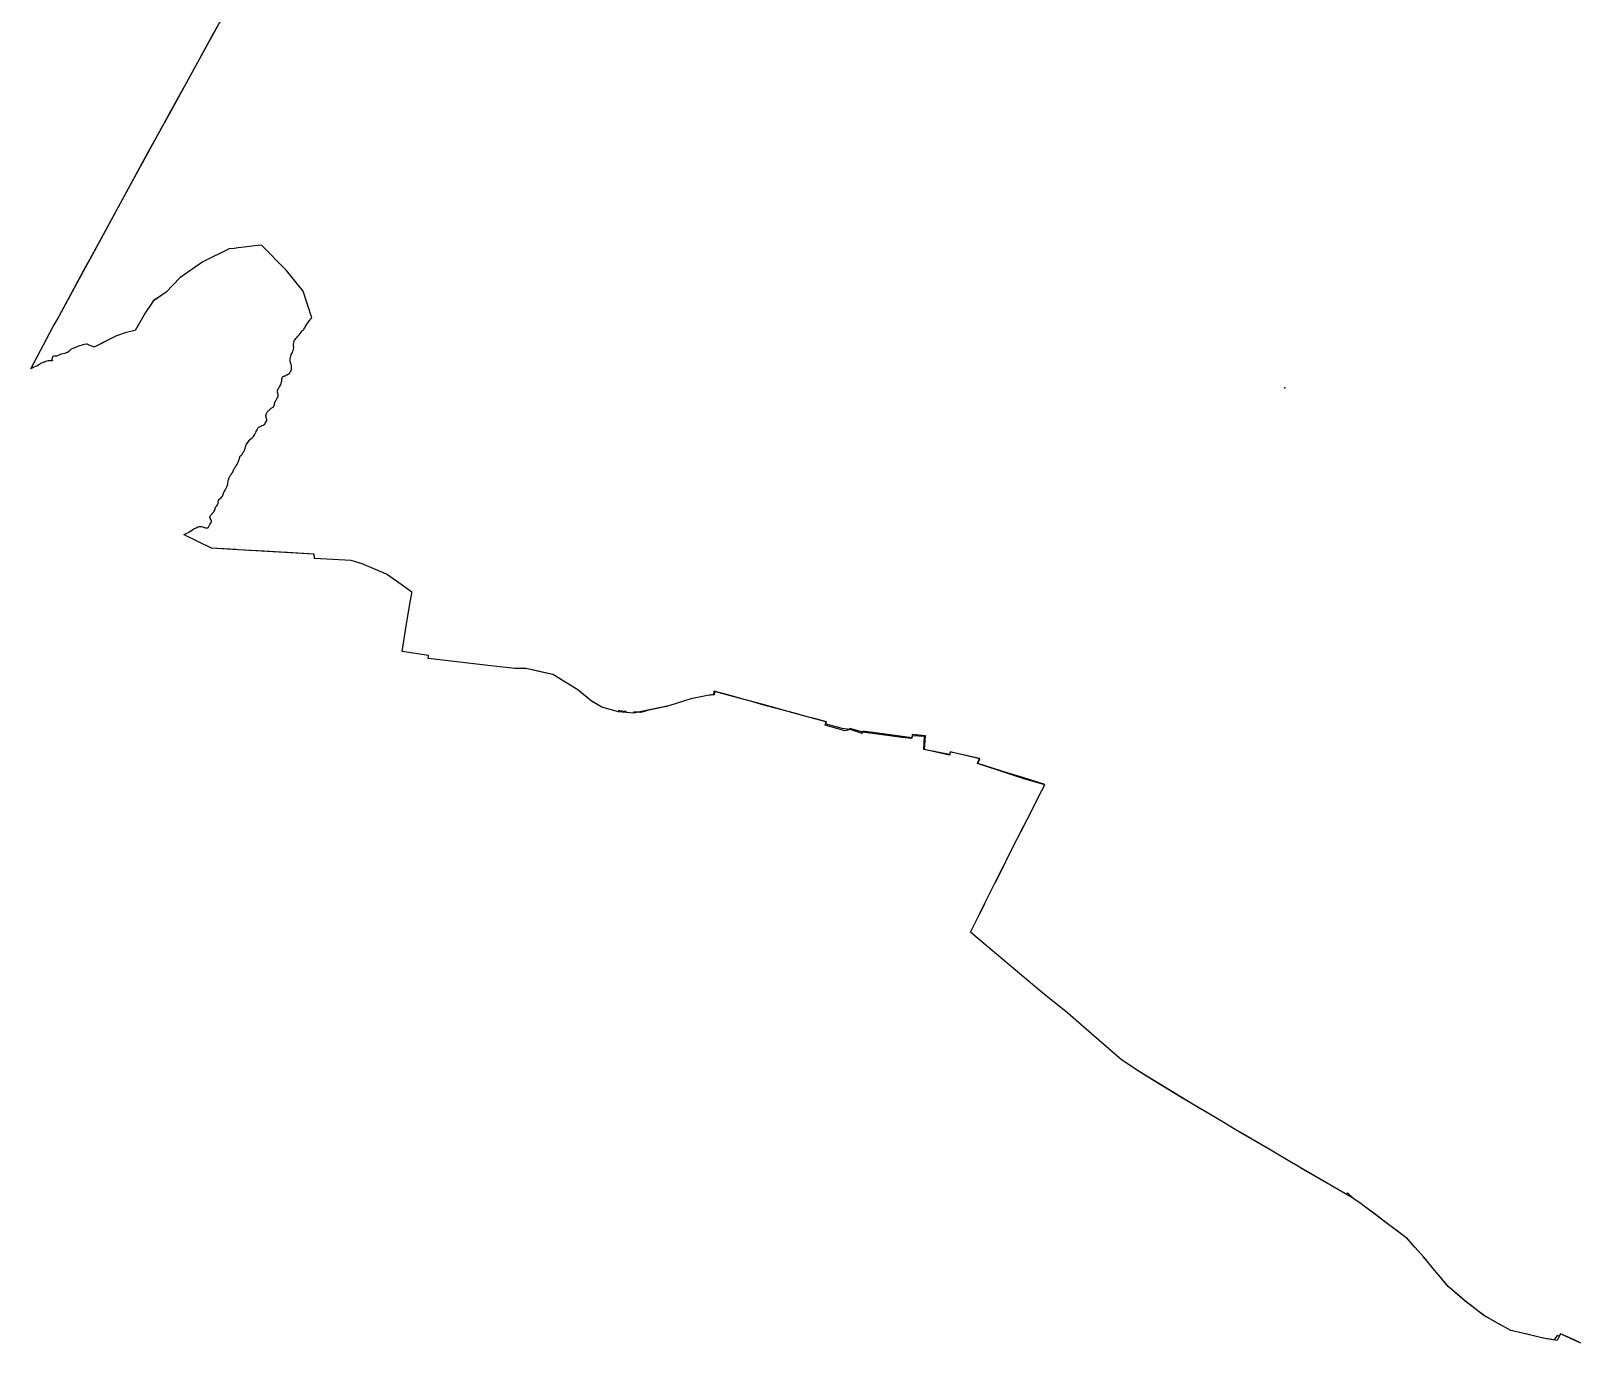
# Model space of a CAD drawing. Header units: inches. Extents: x 11258954 to 11313122, y 3645444 to 3695200.
# Drawn here: x 11262452 to 11274000, y 3646397 to 3656202 of the extents above; entities that cross this region are included whole.
import ezdxf

# ---------------------------------------------------------------- set-up
doc = ezdxf.new("R2010")
doc.units = ezdxf.units.IN
doc.header["$MEASUREMENT"] = 0
for name, color, linetype in [('AnnexationHistory', 183, 'Continuous'), ('RecyclingCenter', 61, 'Continuous'), ('ZipCode', 108, 'Continuous')]:
    doc.layers.add(name, color=color, linetype=linetype)

msp = doc.modelspace()

# ---------------------------------------------------------------- linework, layer by layer
at = {"layer": 'AnnexationHistory'}
msp.add_polyline3d([(11274036.0315, 3646396.6875, 0), (11273985.9065, 3646419.625, 0), (11273883, 3646466.6875, 0), (11273857.375, 3646416.6875, 0), (11273765.5625, 3646431.4375, 0), (11273652.4375, 3646458.3125, 0), (11273535.344, 3646486.125, 0), (11273511.844, 3646491.6875, 0), (11273418.844, 3646543.375, 0), (11273310.594, 3646603.5625, 0), (11273221.75, 3646673.1875, 0), (11273180.5315, 3646703.1875, 0), (11273105.0625, 3646767.5, 0), (11273042.875, 3646820.4375, 0), (11273025.5315, 3646841.3125, 0), (11272941.3125, 3646942.5, 0), (11272863.4375, 3647036.0625, 0), (11272795.625, 3647113, 0), (11272739.969, 3647176.125, 0), (11272662.344, 3647234.6875, 0), (11272581.0315, 3647296.0625, 0), (11272504.9065, 3647353.5625, 0), (11272426.4375, 3647412.75, 0), (11272384.469, 3647444.4375, 0), (11272325.969, 3647482.8125, 0), (11272325.0315, 3647483.4375, 0), (11271946.5, 3647703.4375, 0), (11271912.6875, 3647723.125, 0), (11271885.844, 3647738.875, 0), (11271717.5915, 3647837.4595, 0), (11271491.8125, 3647969.75, 0), (11271440, 3648000, 0), (11271366.4065, 3648044, 0), (11271047.0315, 3648235.1875, 0), (11270756.1565, 3648412.3125, 0), (11270733.625, 3648426, 0), (11270602.219, 3648514.5625, 0), (11270301.219, 3648775, 0), (11270201.625, 3648861.8125, 0), (11270000, 3649023.0625, 0), (11269574.1875, 3649383.375, 0), (11269474.3125, 3649467.875, 0), (11269540.8125, 3649600.8125, 0), (11269580.5475, 3649680.282, 0), (11269582.219, 3649683.625, 0), (11269656.6565, 3649832.4375, 0), (11269721.744, 3649962.554, 0), (11269725.0625, 3649969.1875, 0), (11269753.75, 3650026.5625, 0), (11269783.75, 3650086.5, 0), (11269793.875, 3650106.4375, 0), (11269850.5315, 3650218.0625, 0), (11269951.594, 3650417.1875, 0), (11270029.823, 3650571.2215, 0), (11269864, 3650622.8125, 0), (11269755.344, 3650656.5625, 0), (11269529.094, 3650726.9375, 0), (11269543.0625, 3650763.125, 0), (11269352.594, 3650806.3125, 0), (11269321.7815, 3650813.3125, 0), (11269317.2815, 3650795.75, 0), (11269125.75, 3650832.625, 0), (11269131.094, 3650929.25, 0), (11269036.969, 3650934.8125, 0), (11269034.5625, 3650913.4375, 0), (11268960.1875, 3650922.9375, 0), (11268889.6565, 3650931.9375, 0), (11268817.094, 3650941.25, 0), (11268664.1565, 3650960.8125, 0), (11268663.1875, 3650950.75, 0), (11268567.6875, 3650985.0625, 0), (11268567.2815, 3650978.9375, 0), (11268534.219, 3650972.375, 0), (11268387.5315, 3651013, 0), (11268394.125, 3651038.9375, 0), (11268235.3125, 3651082, 0), (11268145.719, 3651106.25, 0), (11268074.375, 3651125.625, 0), (11268005.844, 3651144.1875, 0), (11267949.969, 3651159.3125, 0), (11267930.3125, 3651164.8125, 0), (11267828.75, 3651193.0625, 0), (11267765.4065, 3651210.75, 0), (11267670.2815, 3651237.25, 0), (11267556, 3651269.0625, 0), (11267553.932, 3651243.2155, 0), (11267507.8935, 3651235.367, 0), (11267384.0235, 3651211.447, 0), (11267218.425, 3651157.89, 0), (11266955.6865, 3651103.056, 0), (11266843.375, 3651114.4375, 0), (11266717.469, 3651148.6875, 0), (11266640.9065, 3651193.5, 0), (11266540.25, 3651279.4375, 0), (11266353.6565, 3651391.75, 0), (11266153.594, 3651437.3125, 0), (11266070.0315, 3651438.75, 0), (11265889.719, 3651456.9375, 0), (11265824.4065, 3651463.9375, 0), (11265465.6875, 3651507.5625, 0), (11265421.1875, 3651512.875, 0), (11265424, 3651535.0625, 0), (11265225.3125, 3651563.4375, 0), (11265254.388, 3651740.074, 0), (11265279.375, 3651891.875, 0), (11265297.6565, 3652000, 0), (11265298.9375, 3652007.4375, 0), (11265183.1875, 3652090.25, 0), (11265109.469, 3652143, 0), (11264926.875, 3652218.8125, 0), (11264844.0625, 3652245.625, 0), (11264571.4195, 3652259.4195, 0), (11264569.58, 3652291.3565, 0), (11264000, 3652325.0185, 0), (11263801.01, 3652336.7785, 0), (11263596.25, 3652436.6875, 0), (11263598, 3652438, 0), (11263613, 3652445.25, 0), (11263624, 3652451.5, 0), (11263629, 3652454.5, 0), (11263631, 3652456.25, 0), (11263635, 3652459.25, 0), (11263647, 3652465.25, 0), (11263659, 3652473.5, 0), (11263669, 3652480.75, 0), (11263675, 3652484.5, 0), (11263686, 3652490, 0), (11263699, 3652495.75, 0), (11263710, 3652498.75, 0), (11263723, 3652499.5, 0), (11263729, 3652499, 0), (11263741, 3652494.25, 0), (11263753, 3652490, 0), (11263764, 3652487.75, 0), (11263772, 3652488.25, 0), (11263774, 3652489, 0), (11263778, 3652491, 0), (11263779, 3652493.5, 0), (11263784, 3652503.5, 0), (11263789, 3652513, 0), (11263795, 3652522.25, 0), (11263799, 3652527.75, 0), (11263801, 3652533.25, 0), (11263802, 3652541.25, 0), (11263799, 3652548, 0), (11263793, 3652558.75, 0), (11263790, 3652566.25, 0), (11263790, 3652568, 0), (11263789, 3652568.5, 0), (11263789.4065, 3652571.1875, 0), (11263789.7815, 3652573, 0), (11263790.1875, 3652574.25, 0), (11263790.625, 3652575.25, 0), (11263791.4065, 3652576.5625, 0), (11263794, 3652580.1875, 0), (11263797.375, 3652584.3125, 0), (11263798.9065, 3652586.5625, 0), (11263801.1565, 3652589.3125, 0), (11263803.125, 3652591.4375, 0), (11263804.969, 3652593.25, 0), (11263806.9065, 3652595.1875, 0), (11263808.75, 3652597.125, 0), (11263810.5625, 3652599.1875, 0), (11263812.2815, 3652601.125, 0), (11263813.9375, 3652603, 0), (11263815.7815, 3652605, 0), (11263817.5625, 3652607.0625, 0), (11263819.4375, 3652609.625, 0), (11263821.5315, 3652613, 0), (11263825.6875, 3652621.8125, 0), (11263828, 3652629.25, 0), (11263829.8125, 3652635.8125, 0), (11263832.5315, 3652642.1875, 0), (11263834.25, 3652644.9375, 0), (11263840.142, 3652653.152, 0), (11263846.6745, 3652661.3065, 0), (11263851.585, 3652671.668, 0), (11263852.396, 3652681.444, 0), (11263854.5585, 3652692.887, 0), (11263858.3875, 3652700.23, 0), (11263864.6495, 3652706.492, 0), (11263871.993, 3652711.403, 0), (11263879.336, 3652719.2865, 0), (11263883.1205, 3652724.4675, 0), (11263891.8605, 3652747.308, 0), (11263896.185, 3652757.3995, 0), (11263904.069, 3652769.383, 0), (11263911.526, 3652785.5855, 0), (11263916.323, 3652796.3235, 0), (11263919.882, 3652806.4145, 0), (11263922.3145, 3652815.65, 0), (11263923.3125, 3652824.6875, 0), (11263925.1875, 3652833.75, 0), (11263925.719, 3652836.625, 0), (11263926.25, 3652839.5, 0), (11263926.969, 3652842.6875, 0), (11263928, 3652846.5625, 0), (11263929.0315, 3652850.0625, 0), (11263929.9065, 3652852.9375, 0), (11263930.75, 3652855.5, 0), (11263931.594, 3652857.9375, 0), (11263932.594, 3652860.625, 0), (11263933.719, 3652863.5, 0), (11263935, 3652866.5, 0), (11263936.4065, 3652869.5625, 0), (11263938.4375, 3652873.6875, 0), (11263940.4065, 3652877.375, 0), (11263942.6875, 3652881.125, 0), (11263945.594, 3652885.375, 0), (11263947.625, 3652888.1875, 0), (11263949.4375, 3652890.5625, 0), (11263951.125, 3652892.8125, 0), (11263952.8125, 3652894.9375, 0), (11263954.375, 3652896.9375, 0), (11263955.969, 3652899, 0), (11263957.594, 3652901.125, 0), (11263959.219, 3652903.375, 0), (11263960.5315, 3652905.1875, 0), (11263961.6565, 3652906.9375, 0), (11263962.6875, 3652908.9375, 0), (11263963.625, 3652911.375, 0), (11263964.344, 3652914.125, 0), (11263964.7815, 3652916.5625, 0), (11263965.125, 3652918.75, 0), (11263965.625, 3652920.8125, 0), (11263966.75, 3652923.375, 0), (11263968.3125, 3652926, 0), (11263970.1875, 3652928.6875, 0), (11263972.219, 3652931.5625, 0), (11263974.844, 3652935.5625, 0), (11263977.0625, 3652939.25, 0), (11263979.25, 3652942.9375, 0), (11263981.844, 3652947, 0), (11263983.344, 3652949.25, 0), (11263984.7815, 3652951.25, 0), (11263987.4375, 3652955, 0), (11263988.567, 3652957.2545, 0), (11263992.37, 3652964.86, 0), (11263995.149, 3652970.4175, 0), (11264000, 3652980.161, 0), (11264002.681, 3652986.652, 0), (11264004.5095, 3652991.113, 0), (11264006.2645, 3652995.72, 0), (11264008.385, 3653001.205, 0), (11264009.7015, 3653003.8375, 0), (11264010.579, 3653006.0315, 0), (11264011.219, 3653008.1875, 0), (11264011.625, 3653011.6875, 0), (11264012.1565, 3653015, 0), (11264012.6565, 3653017.875, 0), (11264013.344, 3653020.3125, 0), (11264014.4065, 3653022.5, 0), (11264015.969, 3653024.5, 0), (11264017.9375, 3653026.375, 0), (11264020.094, 3653028.1875, 0), (11264022.219, 3653030.0625, 0), (11264024.9065, 3653032.75, 0), (11264027.1875, 3653035.5, 0), (11264029.4375, 3653038.6875, 0), (11264032, 3653042.5, 0), (11264034.0315, 3653045.5625, 0), (11264035.75, 3653048.1875, 0), (11264037.3125, 3653050.5625, 0), (11264038.8125, 3653052.875, 0), (11264040.25, 3653055.25, 0), (11264041.719, 3653057.6875, 0), (11264043.1875, 3653060.3125, 0), (11264044.625, 3653063.0625, 0), (11264047, 3653067.875, 0), (11264049.0625, 3653072.375, 0), (11264050.9375, 3653077.25, 0), (11264052.8125, 3653083.0625, 0), (11264054.0315, 3653087.4375, 0), (11264055, 3653091.25, 0), (11264055.5295, 3653095.0995, 0), (11264058.1425, 3653102.623, 0), (11264064.224, 3653113.9305, 0), (11264067.3185, 3653118.7675, 0), (11264075.5795, 3653131.5425, 0), (11264084.362, 3653144.8355, 0), (11264094.8135, 3653153.981, 0), (11264101.6165, 3653157.765, 0), (11264107.2025, 3653161.6845, 0), (11264111.5725, 3653166.0095, 0), (11264116.2125, 3653171.956, 0), (11264123.466, 3653182.723, 0), (11264125.9435, 3653187.769, 0), (11264128.692, 3653193.5805, 0), (11264133.6925, 3653202.5905, 0), (11264139.1885, 3653216.376, 0), (11264142.252, 3653222.1875, 0), (11264145, 3653227.4135, 0), (11264148.1985, 3653232.5945, 0), (11264152.2535, 3653237.685, 0), (11264156.308, 3653240.8835, 0), (11264160.813, 3653244.082, 0), (11264169.5075, 3653248.0015, 0), (11264180.8155, 3653252.5065, 0), (11264189.24, 3653256.246, 0), (11264195.9075, 3653260.886, 0), (11264199.5115, 3653264.4, 0), (11264203.431, 3653270.0315, 0), (11264208.5215, 3653277.735, 0), (11264213.5675, 3653285.1235, 0), (11264214.5625, 3653287.5625, 0), (11264215.0315, 3653290.5, 0), (11264215.25, 3653292.9375, 0), (11264215.2815, 3653295.5, 0), (11264215.0315, 3653298.3125, 0), (11264214.4375, 3653301.3125, 0), (11264213.5625, 3653304.3125, 0), (11264212.625, 3653306.875, 0), (11264211.625, 3653309.375, 0), (11264210.625, 3653312.3125, 0), (11264209.75, 3653315.25, 0), (11264209, 3653317.875, 0), (11264208.4375, 3653320.375, 0), (11264208.0315, 3653322.875, 0), (11264207.8125, 3653325.5, 0), (11264207.875, 3653328.25, 0), (11264208.3125, 3653331.0625, 0), (11264209.219, 3653333.875, 0), (11264210.221, 3653337.378, 0), (11264211.8295, 3653341.0345, 0), (11264214.828, 3653347.6895, 0), (11264217.68, 3653352.2965, 0), (11264222.141, 3653358.5125, 0), (11264225.797, 3653361.8765, 0), (11264229.161, 3653365.5325, 0), (11264233.11, 3653368.8235, 0), (11264237.059, 3653372.553, 0), (11264241.081, 3653375.99, 0), (11264248.5405, 3653381.9135, 0), (11264256.6575, 3653386.813, 0), (11264261.411, 3653389.665, 0), (11264264.775, 3653393.468, 0), (11264264.875, 3653394.25, 0), (11264265.5625, 3653396.4375, 0), (11264266.625, 3653398.875, 0), (11264268.1875, 3653401.4375, 0), (11264269.8125, 3653403.5625, 0), (11264271.3125, 3653405.5, 0), (11264272.4375, 3653407.5, 0), (11264273.25, 3653411, 0), (11264273.4065, 3653415, 0), (11264273.469, 3653419.1875, 0), (11264274.0315, 3653423.3125, 0), (11264274.844, 3653425.75, 0), (11264275.0315, 3653426.125, 0), (11264275.9065, 3653427.9375, 0), (11264277.2815, 3653430.25, 0), (11264279.0315, 3653433.125, 0), (11264282.469, 3653439.1875, 0), (11264283.1875, 3653440.5625, 0), (11264285.094, 3653444.125, 0), (11264287.3125, 3653448.5625, 0), (11264289.4375, 3653452.875, 0), (11264290.1875, 3653454.4375, 0), (11264291.0315, 3653456, 0), (11264291.969, 3653457.6875, 0), (11264293.0315, 3653459.5, 0), (11264294.344, 3653461.375, 0), (11264295.5625, 3653463, 0), (11264296.219, 3653464, 0), (11264296.6875, 3653464.6875, 0), (11264297.625, 3653466.875, 0), (11264298.7815, 3653470.4375, 0), (11264299.594, 3653473.6875, 0), (11264300.0315, 3653476.6875, 0), (11264300.0315, 3653479.6875, 0), (11264299.719, 3653482.125, 0), (11264299.1565, 3653484.625, 0), (11264298.5, 3653487.1875, 0), (11264297.844, 3653489.875, 0), (11264297.344, 3653492.1875, 0), (11264296.9065, 3653494.3125, 0), (11264296.4375, 3653496.5625, 0), (11264295.844, 3653499.125, 0), (11264295.094, 3653501.5625, 0), (11264294.344, 3653503.75, 0), (11264293.719, 3653505.75, 0), (11264293.4375, 3653507.6875, 0), (11264293.719, 3653510.125, 0), (11264294.5625, 3653512.6875, 0), (11264295.719, 3653515.375, 0), (11264297.0315, 3653518.125, 0), (11264298.3125, 3653521.25, 0), (11264299.375, 3653524.125, 0), (11264300.5315, 3653527, 0), (11264302.219, 3653530.3125, 0), (11264304.344, 3653533.8125, 0), (11264306.375, 3653536.8125, 0), (11264308.2815, 3653539.4375, 0), (11264310.0315, 3653541.9375, 0), (11264311.4375, 3653544.25, 0), (11264312.75, 3653546.75, 0), (11264314.0625, 3653549.625, 0), (11264315.4375, 3653552.9375, 0), (11264318.5625, 3653560.6875, 0), (11264321.125, 3653567.25, 0), (11264323.3125, 3653573.6875, 0), (11264325.219, 3653580.9375, 0), (11264325.9065, 3653584.1875, 0), (11264326.5315, 3653587.25, 0), (11264327.0315, 3653590.1875, 0), (11264327.4375, 3653593.125, 0), (11264327.7815, 3653596.25, 0), (11264328.125, 3653599.375, 0), (11264328.4375, 3653602.6875, 0), (11264328.844, 3653606.125, 0), (11264329.0315, 3653608, 0), (11264329.2815, 3653609.8125, 0), (11264329.7815, 3653611.5, 0), (11264330.844, 3653613.3125, 0), (11264332.6875, 3653615.625, 0), (11264334.5, 3653617.5625, 0), (11264336.3125, 3653619.125, 0), (11264338.219, 3653620.3125, 0), (11264340.4065, 3653621.3125, 0), (11264342.8125, 3653622.1875, 0), (11264345.469, 3653623.0625, 0), (11264348.4375, 3653624.125, 0), (11264352.469, 3653625.8125, 0), (11264355.8125, 3653627.4375, 0), (11264359.0625, 3653629.125, 0), (11264362.844, 3653630.9375, 0), (11264365.375, 3653632.0625, 0), (11264367.719, 3653633.0625, 0), (11264369.9065, 3653633.9375, 0), (11264372.0315, 3653634.9375, 0), (11264374.875, 3653636.5, 0), (11264375.0315, 3653636.5625, 0), (11264378, 3653638.5, 0), (11264380.844, 3653640.75, 0), (11264383.4375, 3653643.3125, 0), (11264385.1565, 3653645.375, 0), (11264386.625, 3653647.4375, 0), (11264388.0625, 3653649.6875, 0), (11264389.625, 3653652.5, 0), (11264391.969, 3653656.4375, 0), (11264394.094, 3653659.6875, 0), (11264395.9065, 3653662.75, 0), (11264397.25, 3653665.9375, 0), (11264398.0625, 3653669.375, 0), (11264398.5315, 3653673.0625, 0), (11264398.7815, 3653676.75, 0), (11264399.0315, 3653680.3125, 0), (11264399.4065, 3653684.75, 0), (11264399.6565, 3653689.1875, 0), (11264399.5315, 3653694.0625, 0), (11264398.844, 3653699.5, 0), (11264398.219, 3653702.75, 0), (11264397.5315, 3653705.5625, 0), (11264396.844, 3653708.1875, 0), (11264396.0315, 3653710.75, 0), (11264394.6875, 3653714.8125, 0), (11264393.219, 3653719, 0), (11264391.75, 3653723.0625, 0), (11264390.4375, 3653726.75, 0), (11264389.5315, 3653729.75, 0), (11264388.9065, 3653733.0625, 0), (11264388.594, 3653736.8125, 0), (11264388.625, 3653741.125, 0), (11264388.8125, 3653744.125, 0), (11264389.0315, 3653746.75, 0), (11264389.3125, 3653749.0625, 0), (11264389.625, 3653751.3125, 0), (11264391.5625, 3653761.625, 0), (11264394.375, 3653772.75, 0), (11264397.9065, 3653783.125, 0), (11264402.0315, 3653791.3125, 0), (11264402.969, 3653792.6875, 0), (11264403.969, 3653794.25, 0), (11264405.0625, 3653796.25, 0), (11264406.25, 3653798.9375, 0), (11264409.6565, 3653808.0625, 0), (11264411.8125, 3653815.0625, 0), (11264412.25, 3653816.9375, 0), (11264413.2815, 3653821.125, 0), (11264414.625, 3653827.5, 0), (11264415.125, 3653830, 0), (11264415.594, 3653832.625, 0), (11264415.9375, 3653835.25, 0), (11264416.0315, 3653837.75, 0), (11264415.8125, 3653840.375, 0), (11264415.4065, 3653842.9375, 0), (11264415.0315, 3653845.75, 0), (11264414.844, 3653849.3125, 0), (11264415.344, 3653861.5625, 0), (11264416.625, 3653871.6875, 0), (11264418.4065, 3653880.3125, 0), (11264420.4375, 3653888.3125, 0), (11264426.1565, 3653895.3125, 0), (11264432.2815, 3653902.8125, 0), (11264439.1875, 3653911.1875, 0), (11264440.5, 3653912.75, 0), (11264447.25, 3653920.9375, 0), (11264456.4065, 3653932.125, 0), (11264463.844, 3653941.375, 0), (11264471.0315, 3653950.0625, 0), (11264479.4375, 3653959.75, 0), (11264482.469, 3653963.125, 0), (11264485.3125, 3653966.25, 0), (11264488, 3653969.1875, 0), (11264490.4375, 3653972.125, 0), (11264498.5315, 3653984.125, 0), (11264501.75, 3653990.125, 0), (11264502.0625, 3653990.6875, 0), (11264505.5, 3653997.0625, 0), (11264514.0315, 3654011.8125, 0), (11264526.844, 3654029.3125, 0), (11264535.75, 3654040.125, 0), (11264544.5625, 3654050.0625, 0), (11264552.3125, 3654057.25, 0), (11264486.6565, 3654256.125, 0), (11264362.25, 3654412.9375, 0), (11264174.219, 3654600.8125, 0), (11264124.8125, 3654595, 0), (11264044.812, 3654585.588, 0), (11264000, 3654580.316, 0), (11263970.57, 3654576.854, 0), (11263934.1875, 3654572.5735, 0), (11263736.9535, 3654477.37, 0), (11263563.577, 3654357.4825, 0), (11263462.2465, 3654249.713, 0), (11263365.6075, 3654183.483, 0), (11263306.9225, 3654098.192, 0), (11263230.42, 3653962.752, 0), (11263162.4635, 3653948.4055, 0), (11263091.613, 3653923.857, 0), (11262924.242, 3653837.9245, 0), (11262920, 3653841.5, 0), (11262910, 3653846.5, 0), (11262899, 3653849.5, 0), (11262892, 3653852.25, 0), (11262877, 3653859, 0), (11262871, 3653861.25, 0), (11262865, 3653861.25, 0), (11262853, 3653859.25, 0), (11262841, 3653856.75, 0), (11262828, 3653852.5, 0), (11262814, 3653848.75, 0), (11262807, 3653845.75, 0), (11262794, 3653841.5, 0), (11262789, 3653838.25, 0), (11262780, 3653835, 0), (11262765, 3653828.5, 0), (11262753, 3653823.5, 0), (11262748, 3653820, 0), (11262742, 3653813, 0), (11262734, 3653806.25, 0), (11262725, 3653800, 0), (11262716, 3653796, 0), (11262705, 3653792.5, 0), (11262691, 3653788.75, 0), (11262680, 3653785.75, 0), (11262670, 3653783, 0), (11262664, 3653779.75, 0), (11262651, 3653773.75, 0), (11262644, 3653771.75, 0), (11262638, 3653771.25, 0), (11262627, 3653772.5, 0), (11262621, 3653772, 0), (11262616, 3653768.75, 0), (11262612, 3653763.75, 0), (11262610, 3653757.75, 0), (11262609, 3653751.75, 0), (11262609, 3653747.75, 0), (11262612, 3653741, 0), (11262612, 3653738, 0), (11262608, 3653735.75, 0), (11262605, 3653736, 0), (11262594, 3653737.25, 0), (11262581, 3653736, 0), (11262568, 3653733.75, 0), (11262563, 3653731.5, 0), (11262554, 3653726.75, 0), (11262549, 3653725.75, 0), (11262539, 3653722.25, 0), (11262528, 3653718.5, 0), (11262524, 3653716.25, 0), (11262515, 3653709.5, 0), (11262504, 3653702.75, 0), (11262495, 3653697.25, 0), (11262485, 3653693.75, 0), (11262473, 3653689.25, 0), (11262469, 3653687.25, 0), (11262460, 3653681.5, 0), (11262454, 3653679, 0), (11262451.6875, 3653678, 0), (11262619.1565, 3653993.0625, 0), (11262646.969, 3654044.1875, 0), (11262880.594, 3654473.375, 0), (11262881.5625, 3654475.1875, 0), (11263330.4065, 3655299.875, 0), (11263484.052, 3655578.296, 0), (11263714.9065, 3655996.625, 0), (11263716.7815, 3656000, 0), (11263807.469, 3656164.25, 0), (11264000, 3656515.9375, 0)], dxfattribs=at)
at = {"layer": 'RecyclingCenter'}
msp.add_point((11271822.5946, 3653535.2934), dxfattribs=at)
at = {"layer": 'ZipCode'}
msp.add_polyline3d([(11274036.0315, 3646396.6875, 0), (11273979.5455, 3646422.534, 0), (11273883, 3646466.6875, 0), (11273873.1215, 3646447.412, 0), (11273857.746, 3646454.577, 0), (11273837.393, 3646419.8975, 0), (11273765.5625, 3646431.4375, 0), (11273754.0295, 3646434.1775, 0), (11273652.4375, 3646458.3125, 0), (11273644.01, 3646460.314, 0), (11273535.344, 3646486.125, 0), (11273525.9285, 3646488.3535, 0), (11273511.844, 3646491.6875, 0), (11273418.844, 3646543.375, 0), (11273417.949, 3646543.8725, 0), (11273311.9985, 3646602.7815, 0), (11273256.5295, 3646645.9315, 0), (11273214.865, 3646678.343, 0), (11273172.1555, 3646710.325, 0), (11273172.1465, 3646710.332, 0), (11273096.2255, 3646775.0225, 0), (11273042.875, 3646820.4375, 0), (11273020.739, 3646847.0705, 0), (11273020.5795, 3646847.2625, 0), (11273020.4625, 3646847.403, 0), (11272942.285, 3646941.3315, 0), (11272858.458, 3647041.712, 0), (11272795.6245, 3647112.9995, 0), (11272792.6075, 3647116.4225, 0), (11272736.883, 3647178.453, 0), (11272657.0455, 3647238.687, 0), (11272577.223, 3647298.939, 0), (11272497.4155, 3647359.213, 0), (11272426.4375, 3647412.75, 0), (11272384.469, 3647444.4375, 0), (11272340.7675, 3647471.7355, 0), (11272336.154, 3647476.131, 0), (11272291.0945, 3647519.063, 0), (11272282.917, 3647509.6045, 0), (11272281.944, 3647508.4795, 0), (11271948.0115, 3647702.559, 0), (11271946.5005, 3647703.438, 0), (11271912.6875, 3647723.125, 0), (11271887.5455, 3647737.8765, 0), (11271885.843, 3647738.874, 0), (11271717.591, 3647837.4585, 0), (11271494.2135, 3647968.343, 0), (11271440, 3648000, 0), (11271366.4065, 3648044, 0), (11271202.461, 3648142.1455, 0), (11271188.28, 3648150.6345, 0), (11270733.625, 3648426, 0), (11270733.3305, 3648426.1985, 0), (11270602.219, 3648514.5625, 0), (11270301.219, 3648775, 0), (11270201.625, 3648861.8125, 0), (11270000, 3649023.0625, 0), (11269574.1875, 3649383.375, 0), (11269474.3125, 3649467.875, 0), (11269542.0715, 3649601.7145, 0), (11269579.7985, 3649678.7845, 0), (11269656.6565, 3649832.4375, 0), (11269662.496, 3649844.112, 0), (11269720.468, 3649960.003, 0), (11269841.227, 3650198.662, 0), (11269848.745, 3650213.5195, 0), (11269897.6105, 3650310.0945, 0), (11269899.4725, 3650313.7745, 0), (11270006.995, 3650526.2735, 0), (11270030.207, 3650569.404, 0), (11269872.929, 3650613.6025, 0), (11269866.2175, 3650615.809, 0), (11269754.1055, 3650652.664, 0), (11269525.8045, 3650727.7145, 0), (11269541.168, 3650763.8545, 0), (11269352.8635, 3650808.089, 0), (11269323.1165, 3650815.1775, 0), (11269316.6115, 3650789.6945, 0), (11269129.042, 3650832.894, 0), (11269137.5785, 3650934.135, 0), (11269037.5675, 3650944.0345, 0), (11269035.5175, 3650919.1185, 0), (11268963.8385, 3650929.3135, 0), (11268891.72, 3650939.5705, 0), (11268819.2935, 3650949.8715, 0), (11268670.513, 3650968.9605, 0), (11268669.965, 3650962.283, 0), (11268572.3875, 3650988.546, 0), (11268571.8645, 3650981.996, 0), (11268514.7495, 3650989.102, 0), (11268451.361, 3651006.296, 0), (11268422.3305, 3651014.1775, 0), (11268394.034, 3651021.8595, 0), (11268397.796, 3651038.151, 0), (11268397.496, 3651038.228, 0), (11268325.676, 3651057.8355, 0), (11268253.7865, 3651077.4615, 0), (11268158.0285, 3651103.6035, 0), (11268082.7625, 3651124.151, 0), (11268015.24, 3651142.585, 0), (11267940.964, 3651162.8625, 0), (11267839.6905, 3651190.51, 0), (11267771.6635, 3651209.0815, 0), (11267559.8075, 3651266.918, 0), (11267558.435, 3651241.866, 0), (11267507.8935, 3651235.367, 0), (11267384.0235, 3651211.447, 0), (11267218.425, 3651157.89, 0), (11267201.32, 3651154.32, 0), (11267201.285, 3651154.675, 0), (11267059.5515, 3651124.733, 0), (11267021.3085, 3651112.1665, 0), (11267008.2655, 3651109.727, 0), (11267003.5065, 3651110.004, 0), (11266992.1485, 3651110.6655, 0), (11266957.4355, 3651112.6875, 0), (11266956.8295, 3651103.2945, 0), (11266955.6865, 3651103.056, 0), (11266900.141, 3651108.685, 0), (11266900.956, 3651115.811, 0), (11266891.036, 3651117.0735, 0), (11266865.4095, 3651118.1735, 0), (11266843.8995, 3651124.875, 0), (11266843.375, 3651114.4375, 0), (11266717.469, 3651148.6875, 0), (11266639.1565, 3651195, 0), (11266609.4595, 3651220.353, 0), (11266540.25, 3651279.4375, 0), (11266474.875, 3651318.8125, 0), (11266408.8125, 3651358.5625, 0), (11266353.6565, 3651391.75, 0), (11266327.5, 3651397.6875, 0), (11266215.219, 3651423.25, 0), (11266153.594, 3651437.3125, 0), (11266070.0315, 3651438.75, 0), (11265889.719, 3651456.9375, 0), (11265824.4065, 3651463.9375, 0), (11265465.6875, 3651507.5625, 0), (11265421.1875, 3651512.875, 0), (11265424, 3651535.0625, 0), (11265225.3125, 3651563.4375, 0), (11265254.388, 3651740.074, 0), (11265279.375, 3651891.875, 0), (11265297.6565, 3652000, 0), (11265298.9375, 3652007.4375, 0), (11265183.1875, 3652090.25, 0), (11265109.469, 3652143, 0), (11264926.875, 3652218.8125, 0), (11264844.0625, 3652245.625, 0), (11264571.4195, 3652259.4195, 0), (11264569.58, 3652291.3565, 0), (11264366.7225, 3652303.3455, 0), (11264317.978, 3652306.226, 0), (11264196.2605, 3652313.4195, 0), (11264096.4345, 3652319.319, 0), (11264000, 3652325.0185, 0), (11263983.132, 3652326.015, 0), (11263801.01, 3652336.7785, 0), (11263596.25, 3652436.6875, 0), (11263597.5295, 3652437.647, 0), (11263598, 3652438, 0), (11263613, 3652445.25, 0), (11263624, 3652451.5, 0), (11263629, 3652454.5, 0), (11263631, 3652456.25, 0), (11263635, 3652459.25, 0), (11263647, 3652465.25, 0), (11263659, 3652473.5, 0), (11263669, 3652480.75, 0), (11263675, 3652484.5, 0), (11263686, 3652490, 0), (11263699, 3652495.75, 0), (11263710, 3652498.75, 0), (11263723, 3652499.5, 0), (11263729, 3652499, 0), (11263741, 3652494.25, 0), (11263752.158, 3652490.6095, 0), (11263764, 3652487.75, 0), (11263772, 3652488.25, 0), (11263774, 3652489, 0), (11263778, 3652491, 0), (11263779, 3652493.5, 0), (11263784, 3652503.5, 0), (11263789, 3652513, 0), (11263795, 3652522.25, 0), (11263799, 3652527.75, 0), (11263801, 3652533.25, 0), (11263802, 3652541.25, 0), (11263799, 3652548, 0), (11263794.187, 3652556.623, 0), (11263793.875, 3652557.182, 0), (11263793, 3652558.75, 0), (11263790, 3652566.25, 0), (11263790, 3652568, 0), (11263789, 3652568.5, 0), (11263789.4065, 3652571.1875, 0), (11263789.7815, 3652573, 0), (11263790.1875, 3652574.25, 0), (11263790.625, 3652575.25, 0), (11263791.4065, 3652576.5625, 0), (11263794, 3652580.1875, 0), (11263797.375, 3652584.3125, 0), (11263798.9065, 3652586.5625, 0), (11263801.1565, 3652589.3125, 0), (11263803.125, 3652591.4375, 0), (11263804.969, 3652593.25, 0), (11263806.9065, 3652595.1875, 0), (11263808.75, 3652597.125, 0), (11263810.5625, 3652599.1875, 0), (11263812.2815, 3652601.125, 0), (11263813.9375, 3652603, 0), (11263815.7815, 3652605, 0), (11263815.9815, 3652605.2315, 0), (11263816.112, 3652605.383, 0), (11263817.419, 3652606.896, 0), (11263817.5625, 3652607.0625, 0), (11263819.4375, 3652609.625, 0), (11263821.5315, 3652613, 0), (11263825.6875, 3652621.8125, 0), (11263828, 3652629.25, 0), (11263828.445, 3652630.861, 0), (11263829.309, 3652633.989, 0), (11263829.4535, 3652634.5125, 0), (11263829.8125, 3652635.8125, 0), (11263832.5315, 3652642.1875, 0), (11263834.25, 3652644.9375, 0), (11263834.5465, 3652645.342, 0), (11263840.142, 3652653.152, 0), (11263846.6745, 3652661.3065, 0), (11263851.585, 3652671.668, 0), (11263852.396, 3652681.444, 0), (11263854.5585, 3652692.887, 0), (11263858.3875, 3652700.23, 0), (11263864.6495, 3652706.492, 0), (11263865.004, 3652706.729, 0), (11263871.993, 3652711.403, 0), (11263872.6385, 3652712.096, 0), (11263879.336, 3652719.2865, 0), (11263881.681, 3652722.497, 0), (11263883.1205, 3652724.4675, 0), (11263887.4905, 3652735.64, 0), (11263891.8605, 3652747.308, 0), (11263896.185, 3652757.3995, 0), (11263904.069, 3652769.383, 0), (11263909.52, 3652781.096, 0), (11263911.526, 3652785.5855, 0), (11263916.323, 3652796.3235, 0), (11263919.882, 3652806.4145, 0), (11263922.3145, 3652815.65, 0), (11263923.3125, 3652824.6875, 0), (11263925.1875, 3652833.75, 0), (11263925.719, 3652836.625, 0), (11263926.25, 3652839.5, 0), (11263926.969, 3652842.6875, 0), (11263928, 3652846.5625, 0), (11263929.0315, 3652850.0625, 0), (11263929.9065, 3652852.9375, 0), (11263930.75, 3652855.5, 0), (11263931.594, 3652857.9375, 0), (11263932.594, 3652860.625, 0), (11263933.719, 3652863.5, 0), (11263935, 3652866.5, 0), (11263936.4065, 3652869.5625, 0), (11263938.4375, 3652873.6875, 0), (11263940.4065, 3652877.375, 0), (11263942.6875, 3652881.125, 0), (11263945.594, 3652885.375, 0), (11263947.625, 3652888.1875, 0), (11263949.4375, 3652890.5625, 0), (11263951.125, 3652892.8125, 0), (11263952.8125, 3652894.9375, 0), (11263954.375, 3652896.9375, 0), (11263955.969, 3652899, 0), (11263957.594, 3652901.125, 0), (11263959.219, 3652903.375, 0), (11263960.5315, 3652905.1875, 0), (11263961.6565, 3652906.9375, 0), (11263962.6875, 3652908.9375, 0), (11263963.625, 3652911.375, 0), (11263964.344, 3652914.125, 0), (11263964.7815, 3652916.5625, 0), (11263965.125, 3652918.75, 0), (11263965.625, 3652920.8125, 0), (11263966.75, 3652923.375, 0), (11263968.3125, 3652926, 0), (11263970.1875, 3652928.6875, 0), (11263972.219, 3652931.5625, 0), (11263974.844, 3652935.5625, 0), (11263977.0625, 3652939.25, 0), (11263979.25, 3652942.9375, 0), (11263981.844, 3652947, 0), (11263983.344, 3652949.25, 0), (11263984.7815, 3652951.25, 0), (11263986.258, 3652953.315, 0), (11263987.4375, 3652955, 0), (11263988.567, 3652957.2545, 0), (11263992.37, 3652964.86, 0), (11264000, 3652980.161, 0), (11264002.681, 3652986.652, 0), (11264004.5095, 3652991.113, 0), (11264006.2645, 3652995.72, 0), (11264008.385, 3653001.205, 0), (11264009.7015, 3653003.8375, 0), (11264010.579, 3653006.0315, 0), (11264011.219, 3653008.1875, 0), (11264011.625, 3653011.6875, 0), (11264012.1565, 3653015, 0), (11264012.6565, 3653017.875, 0), (11264013.344, 3653020.3125, 0), (11264014.4065, 3653022.5, 0), (11264015.969, 3653024.5, 0), (11264017.9375, 3653026.375, 0), (11264018.5015, 3653026.849, 0), (11264020.094, 3653028.1875, 0), (11264022.219, 3653030.0625, 0), (11264022.364, 3653030.2075, 0), (11264024.9065, 3653032.75, 0), (11264027.1875, 3653035.5, 0), (11264029.4375, 3653038.6875, 0), (11264032, 3653042.5, 0), (11264034.0315, 3653045.5625, 0), (11264035.75, 3653048.1875, 0), (11264037.3125, 3653050.5625, 0), (11264038.8125, 3653052.875, 0), (11264040.25, 3653055.25, 0), (11264041.719, 3653057.6875, 0), (11264043.1875, 3653060.3125, 0), (11264044.625, 3653063.0625, 0), (11264047, 3653067.875, 0), (11264049.0625, 3653072.375, 0), (11264050.9375, 3653077.25, 0), (11264052.8125, 3653083.0625, 0), (11264054.0315, 3653087.4375, 0), (11264055, 3653091.25, 0), (11264055.5295, 3653095.0995, 0), (11264058.1425, 3653102.623, 0), (11264064.224, 3653113.9305, 0), (11264072.784, 3653127.311, 0), (11264084.362, 3653144.8355, 0), (11264085.4655, 3653145.8015, 0), (11264094.8135, 3653153.981, 0), (11264101.6165, 3653157.765, 0), (11264105.1305, 3653160.243, 0), (11264107.2025, 3653161.6845, 0), (11264107.9865, 3653162.4605, 0), (11264111.5725, 3653166.0095, 0), (11264116.2125, 3653171.956, 0), (11264123.466, 3653182.723, 0), (11264125.9435, 3653187.769, 0), (11264128.692, 3653193.5805, 0), (11264133.6925, 3653202.5905, 0), (11264139.1885, 3653216.376, 0), (11264142.252, 3653222.1875, 0), (11264145, 3653227.4135, 0), (11264148.1985, 3653232.5945, 0), (11264152.2535, 3653237.685, 0), (11264153.1315, 3653238.3775, 0), (11264156.308, 3653240.8835, 0), (11264160.813, 3653244.082, 0), (11264169.5075, 3653248.0015, 0), (11264180.8155, 3653252.5065, 0), (11264189.24, 3653256.246, 0), (11264195.9075, 3653260.886, 0), (11264196.7325, 3653261.69, 0), (11264199.5115, 3653264.4, 0), (11264203.431, 3653270.0315, 0), (11264208.5215, 3653277.735, 0), (11264213.5675, 3653285.1235, 0), (11264214.5625, 3653287.5625, 0), (11264215.0315, 3653290.5, 0), (11264215.25, 3653292.9375, 0), (11264215.2815, 3653295.5, 0), (11264215.0315, 3653298.3125, 0), (11264214.4375, 3653301.3125, 0), (11264213.5625, 3653304.3125, 0), (11264212.625, 3653306.875, 0), (11264211.625, 3653309.375, 0), (11264210.625, 3653312.3125, 0), (11264209.75, 3653315.25, 0), (11264209, 3653317.875, 0), (11264208.4375, 3653320.375, 0), (11264208.0315, 3653322.875, 0), (11264207.8125, 3653325.5, 0), (11264207.875, 3653328.25, 0), (11264208.3125, 3653331.0625, 0), (11264209.219, 3653333.875, 0), (11264210.221, 3653337.378, 0), (11264211.8295, 3653341.0345, 0), (11264214.828, 3653347.6895, 0), (11264217.68, 3653352.2965, 0), (11264222.141, 3653358.5125, 0), (11264225.797, 3653361.8765, 0), (11264229.161, 3653365.5325, 0), (11264230.0165, 3653366.2455, 0), (11264233.11, 3653368.8235, 0), (11264233.7675, 3653369.4445, 0), (11264237.059, 3653372.553, 0), (11264237.659, 3653373.066, 0), (11264241.081, 3653375.99, 0), (11264248.5405, 3653381.9135, 0), (11264256.6575, 3653386.813, 0), (11264261.411, 3653389.665, 0), (11264262.107, 3653390.4225, 0), (11264263.8975, 3653392.371, 0), (11264264.875, 3653394.25, 0), (11264265.5625, 3653396.4375, 0), (11264266.625, 3653398.875, 0), (11264268.1875, 3653401.4375, 0), (11264269.8125, 3653403.5625, 0), (11264271.3125, 3653405.5, 0), (11264272.4375, 3653407.5, 0), (11264273.25, 3653411, 0), (11264273.4065, 3653415, 0), (11264273.469, 3653419.1875, 0), (11264274.0315, 3653423.3125, 0), (11264274.844, 3653425.75, 0), (11264275.032, 3653426.08, 0), (11264275.0615, 3653426.132, 0), (11264275.9065, 3653427.9375, 0), (11264277.2815, 3653430.25, 0), (11264279.0315, 3653433.125, 0), (11264282.469, 3653439.1875, 0), (11264283.1875, 3653440.5625, 0), (11264285.094, 3653444.125, 0), (11264287.3125, 3653448.5625, 0), (11264289.4375, 3653452.875, 0), (11264290.1875, 3653454.4375, 0), (11264291.0315, 3653456, 0), (11264291.969, 3653457.6875, 0), (11264293.0315, 3653459.5, 0), (11264294.344, 3653461.375, 0), (11264295.5625, 3653463, 0), (11264296.219, 3653464, 0), (11264296.6875, 3653464.6875, 0), (11264297.625, 3653466.875, 0), (11264298.7815, 3653470.4375, 0), (11264299.594, 3653473.6875, 0), (11264300.0315, 3653476.6875, 0), (11264300.0315, 3653479.6875, 0), (11264299.719, 3653482.125, 0), (11264299.1565, 3653484.625, 0), (11264298.5, 3653487.1875, 0), (11264297.844, 3653489.875, 0), (11264297.344, 3653492.1875, 0), (11264296.9065, 3653494.3125, 0), (11264296.4375, 3653496.5625, 0), (11264295.844, 3653499.125, 0), (11264295.094, 3653501.5625, 0), (11264294.344, 3653503.75, 0), (11264293.719, 3653505.75, 0), (11264293.4375, 3653507.6875, 0), (11264293.719, 3653510.125, 0), (11264294.5625, 3653512.6875, 0), (11264295.719, 3653515.375, 0), (11264297.0315, 3653518.125, 0), (11264298.3125, 3653521.25, 0), (11264299.375, 3653524.125, 0), (11264300.5315, 3653527, 0), (11264302.219, 3653530.3125, 0), (11264304.344, 3653533.8125, 0), (11264306.375, 3653536.8125, 0), (11264308.2815, 3653539.4375, 0), (11264310.0315, 3653541.9375, 0), (11264311.4375, 3653544.25, 0), (11264312.75, 3653546.75, 0), (11264314.0625, 3653549.625, 0), (11264315.4375, 3653552.9375, 0), (11264318.5625, 3653560.6875, 0), (11264321.125, 3653567.25, 0), (11264323.3125, 3653573.6875, 0), (11264325.219, 3653580.9375, 0), (11264325.9065, 3653584.1875, 0), (11264326.5315, 3653587.25, 0), (11264327.0315, 3653590.1875, 0), (11264327.4375, 3653593.125, 0), (11264327.7815, 3653596.25, 0), (11264328.125, 3653599.375, 0), (11264328.4375, 3653602.6875, 0), (11264328.844, 3653606.125, 0), (11264329.0315, 3653608, 0), (11264329.2815, 3653609.8125, 0), (11264329.7815, 3653611.5, 0), (11264330.844, 3653613.3125, 0), (11264332.6875, 3653615.625, 0), (11264334.5, 3653617.5625, 0), (11264335.449, 3653618.3805, 0), (11264336.3125, 3653619.125, 0), (11264338.219, 3653620.3125, 0), (11264340.4065, 3653621.3125, 0), (11264342.8125, 3653622.1875, 0), (11264345.469, 3653623.0625, 0), (11264348.4375, 3653624.125, 0), (11264352.469, 3653625.8125, 0), (11264355.8125, 3653627.4375, 0), (11264359.0625, 3653629.125, 0), (11264362.844, 3653630.9375, 0), (11264365.375, 3653632.0625, 0), (11264367.719, 3653633.0625, 0), (11264369.9065, 3653633.9375, 0), (11264372.0315, 3653634.9375, 0), (11264374.875, 3653636.5, 0), (11264375.0315, 3653636.5625, 0), (11264378, 3653638.5, 0), (11264380.844, 3653640.75, 0), (11264381.46, 3653641.359, 0), (11264383.4375, 3653643.3125, 0), (11264385.1565, 3653645.375, 0), (11264386.625, 3653647.4375, 0), (11264388.0625, 3653649.6875, 0), (11264389.625, 3653652.5, 0), (11264391.969, 3653656.4375, 0), (11264394.094, 3653659.6875, 0), (11264395.9065, 3653662.75, 0), (11264397.25, 3653665.9375, 0), (11264398.0625, 3653669.375, 0), (11264398.5315, 3653673.0625, 0), (11264398.7815, 3653676.75, 0), (11264399.0315, 3653680.3125, 0), (11264399.4065, 3653684.75, 0), (11264399.6565, 3653689.1875, 0), (11264399.5315, 3653694.0625, 0), (11264398.844, 3653699.5, 0), (11264398.219, 3653702.75, 0), (11264397.5315, 3653705.5625, 0), (11264396.844, 3653708.1875, 0), (11264396.0315, 3653710.75, 0), (11264394.6875, 3653714.8125, 0), (11264393.219, 3653719, 0), (11264391.75, 3653723.0625, 0), (11264390.4375, 3653726.75, 0), (11264389.5315, 3653729.75, 0), (11264388.9065, 3653733.0625, 0), (11264388.594, 3653736.8125, 0), (11264388.625, 3653741.125, 0), (11264388.8125, 3653744.125, 0), (11264389.0315, 3653746.75, 0), (11264389.3125, 3653749.0625, 0), (11264389.625, 3653751.3125, 0), (11264391.5625, 3653761.625, 0), (11264394.375, 3653772.75, 0), (11264397.9065, 3653783.125, 0), (11264402.0315, 3653791.3125, 0), (11264402.969, 3653792.6875, 0), (11264403.969, 3653794.25, 0), (11264405.0625, 3653796.25, 0), (11264406.25, 3653798.9375, 0), (11264409.6565, 3653808.0625, 0), (11264411.8125, 3653815.0625, 0), (11264412.25, 3653816.9375, 0), (11264413.2815, 3653821.125, 0), (11264414.625, 3653827.5, 0), (11264415.125, 3653830, 0), (11264415.594, 3653832.625, 0), (11264415.9375, 3653835.25, 0), (11264416.0315, 3653837.75, 0), (11264415.8125, 3653840.375, 0), (11264415.4065, 3653842.9375, 0), (11264415.0315, 3653845.75, 0), (11264414.844, 3653849.3125, 0), (11264415.344, 3653861.5625, 0), (11264416.625, 3653871.6875, 0), (11264418.4065, 3653880.3125, 0), (11264420.4375, 3653888.3125, 0), (11264426.1565, 3653895.3125, 0), (11264432.2815, 3653902.8125, 0), (11264439.1875, 3653911.1875, 0), (11264440.5, 3653912.75, 0), (11264447.25, 3653920.9375, 0), (11264456.4065, 3653932.125, 0), (11264463.844, 3653941.375, 0), (11264471.0315, 3653950.0625, 0), (11264479.4375, 3653959.75, 0), (11264482.469, 3653963.125, 0), (11264485.3125, 3653966.25, 0), (11264488, 3653969.1875, 0), (11264490.4375, 3653972.125, 0), (11264498.5315, 3653984.125, 0), (11264502.0625, 3653990.6875, 0), (11264505.5, 3653997.0625, 0), (11264514.0315, 3654011.8125, 0), (11264526.844, 3654029.3125, 0), (11264535.75, 3654040.125, 0), (11264544.5625, 3654050.0625, 0), (11264552.3125, 3654057.25, 0), (11264486.6565, 3654256.125, 0), (11264362.25, 3654412.9375, 0), (11264174.219, 3654600.8125, 0), (11264124.8125, 3654595, 0), (11264044.812, 3654585.588, 0), (11264000, 3654580.316, 0), (11263970.57, 3654576.8535, 0), (11263934.1875, 3654572.5735, 0), (11263736.9535, 3654477.37, 0), (11263564.088, 3654357.836, 0), (11263563.577, 3654357.4825, 0), (11263462.887, 3654250.3945, 0), (11263462.2465, 3654249.713, 0), (11263366.4355, 3654184.0505, 0), (11263365.6075, 3654183.483, 0), (11263306.9225, 3654098.192, 0), (11263230.923, 3653963.643, 0), (11263230.42, 3653962.752, 0), (11263162.4635, 3653948.4055, 0), (11263091.613, 3653923.857, 0), (11263050.581, 3653903.229, 0), (11263040.45, 3653898.136, 0), (11263017.42, 3653886.2035, 0), (11262924.242, 3653837.9245, 0), (11262920, 3653841.5, 0), (11262910, 3653846.5, 0), (11262899, 3653849.5, 0), (11262892, 3653852.25, 0), (11262877, 3653859, 0), (11262871, 3653861.25, 0), (11262865, 3653861.25, 0), (11262853, 3653859.25, 0), (11262841, 3653856.75, 0), (11262828, 3653852.5, 0), (11262814, 3653848.75, 0), (11262807, 3653845.75, 0), (11262794, 3653841.5, 0), (11262789, 3653838.25, 0), (11262780, 3653835, 0), (11262765, 3653828.5, 0), (11262753, 3653823.5, 0), (11262748.66, 3653820.462, 0), (11262748, 3653820, 0), (11262742.1895, 3653813.221, 0), (11262742, 3653813, 0), (11262734, 3653806.25, 0), (11262725, 3653800, 0), (11262716, 3653796, 0), (11262705, 3653792.5, 0), (11262691, 3653788.75, 0), (11262680, 3653785.75, 0), (11262670, 3653783, 0), (11262664, 3653779.75, 0), (11262651, 3653773.75, 0), (11262644, 3653771.75, 0), (11262638, 3653771.25, 0), (11262627, 3653772.5, 0), (11262621, 3653772, 0), (11262616.6725, 3653769.187, 0), (11262616, 3653768.75, 0), (11262612, 3653763.75, 0), (11262610, 3653757.75, 0), (11262609, 3653751.75, 0), (11262609, 3653747.75, 0), (11262612, 3653741, 0), (11262612, 3653738.383, 0), (11262612, 3653738, 0), (11262608, 3653735.75, 0), (11262605, 3653736, 0), (11262594, 3653737.25, 0), (11262581, 3653736, 0), (11262568, 3653733.75, 0), (11262563, 3653731.5, 0), (11262554, 3653726.75, 0), (11262549, 3653725.75, 0), (11262539, 3653722.25, 0), (11262528, 3653718.5, 0), (11262524, 3653716.25, 0), (11262515, 3653709.5, 0), (11262504, 3653702.75, 0), (11262495, 3653697.25, 0), (11262485, 3653693.75, 0), (11262473, 3653689.25, 0), (11262469, 3653687.25, 0), (11262460, 3653681.5, 0), (11262454, 3653679, 0), (11262451.6875, 3653678, 0), (11262619.1565, 3653993.0625, 0), (11262646.969, 3654044.1875, 0), (11262876.689, 3654466.2335, 0), (11263199.61, 3655056.424, 0), (11263546.062, 3655689.6215, 0), (11263613.5, 3655812.875, 0), (11263714.9065, 3655996.625, 0), (11264143.433, 3656774.7745, 0)], dxfattribs=at)

doc.saveas('drawing.dxf')
